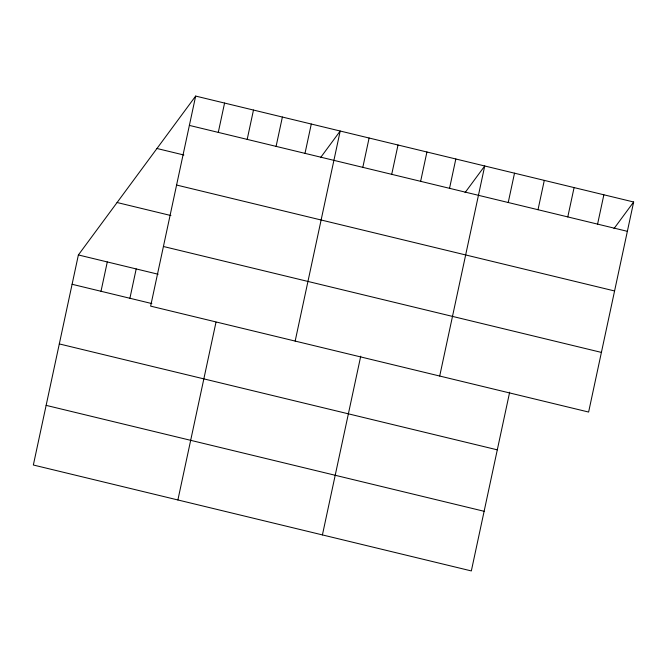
<?xml version="1.0" encoding="UTF-8"?>
<svg xmlns="http://www.w3.org/2000/svg" width="667" height="667" viewBox="0 0 667 667"><rect width="100%" height="100%" fill="white"/><g stroke="black" fill="none" stroke-linecap="round" stroke-linejoin="round"><path stroke-width="1" d="M195.664 96.073L150.634 306.128L588.619 412.048L633.65 201.993L195.664 96.073L78.381 254.952L33.35 465.007L471.336 570.927L509.655 392.196M101 291.279L107.287 261.948M129.907 298.266L136.193 268.934M218.284 132.391L224.571 103.06M247.19 139.386L253.477 110.055M177.889 499.967L215.991 322.219M276.096 146.373L282.383 117.042M305.002 153.368L311.289 124.037M295.164 341.079L340.195 131.024L320.544 157.654M362.815 167.35L369.109 138.011M391.721 174.337L398.016 145.006M322.419 534.917L360.739 356.178M420.635 181.332L426.922 151.993M449.541 188.319L455.828 158.988M439.703 376.038L484.734 165.975L465.074 192.605M508.229 202.51L514.515 173.178M538.011 209.713L544.297 180.382M567.792 216.917L574.087 187.585M597.582 224.12L603.868 194.789M613.99 228.623L633.65 201.993M189.378 125.404L627.364 231.324M156.962 148.499L183.875 155.011M176.588 185.042L614.574 290.962M117.084 202.518L170.91 215.541M163.415 246.49L601.401 352.409M78.381 254.952L158.129 274.237M72.094 284.284L151.834 303.568M59.305 343.922L497.299 449.841M46.131 405.369L484.125 511.289"/></g></svg>
